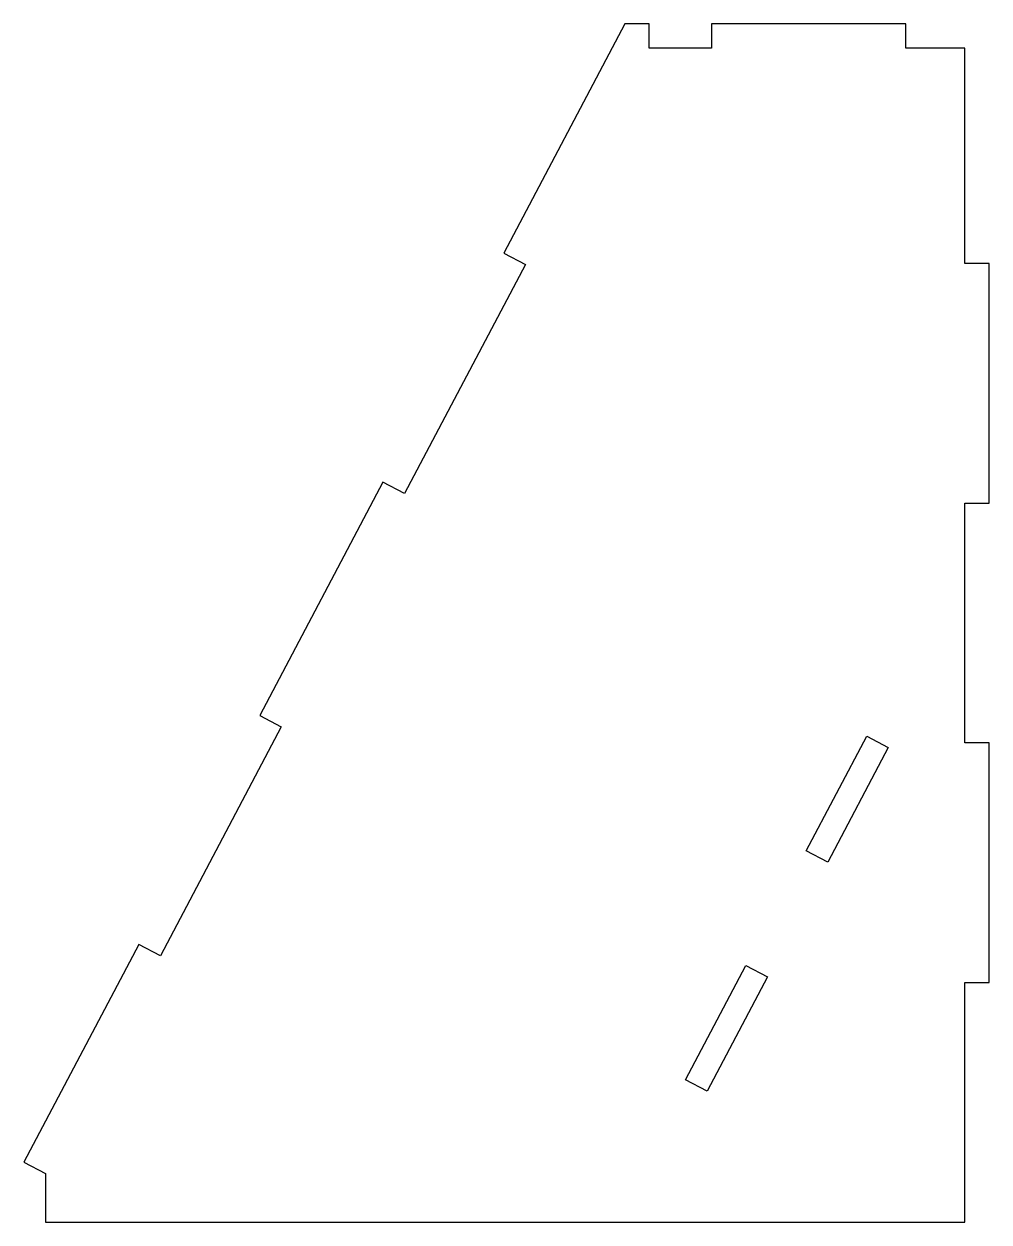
# Model space of a CAD drawing. Header units: millimetres. Extents: x -27 to 92, y -6 to 142.
import ezdxf

# ---------------------------------------------------------------- set-up
doc = ezdxf.new("R2010")
doc.units = ezdxf.units.MM
doc.layers.get('0').update_dxf_attribs({"linetype": 'CONTINUOUS'})

msp = doc.modelspace()

# ---------------------------------------------------------------- linework, layer by layer
for points in [[(-26.89, 1.4), (-24.24, 0), (-24.24, -6), (89.37, -6), (89.37, 23.6), (92.37, 23.6), (92.37, 53.2), (89.37, 53.2), (89.37, 82.8), (92.37, 82.8), (92.37, 112.4), (89.37, 112.4), (89.37, 139), (82.07, 139), (82.07, 142), (58.07, 142), (58.07, 139), (50.37, 139), (50.37, 142), (47.37, 142), (32.43, 113.7), (35.08, 112.3), (20.13, 84.01), (17.48, 85.41), (2.26, 56.59), (4.91, 55.19), (-10.03, 26.89), (-12.68, 28.3)], [(72.45, 38.47), (69.79, 39.87), (77.26, 54.02), (79.91, 52.62)], [(64.99, 24.31), (57.52, 10.15), (54.87, 11.55), (62.33, 25.71)]]:
    msp.add_lwpolyline(points, close=True)

doc.saveas('drawing.dxf')
